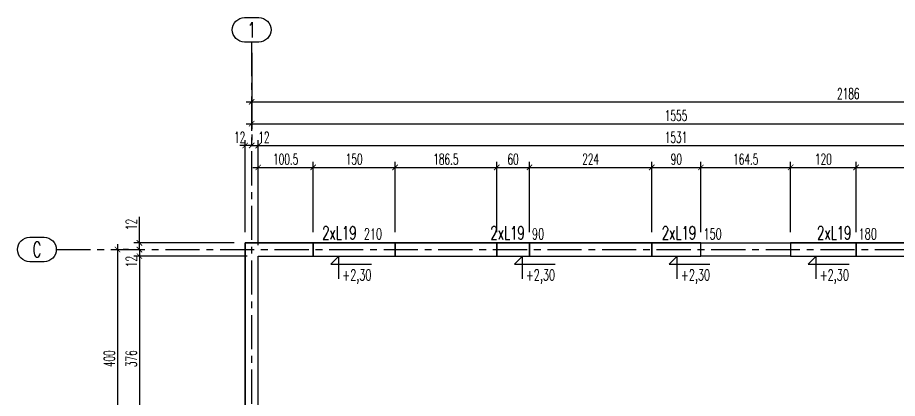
# Model space of a CAD drawing. Header units: millimetres. Extents: x -24587 to 37983, y -70862 to 338.
# Drawn here: x 17847 to 19458, y -56173 to -55475 of the extents above; entities that cross this region are included whole.
import ezdxf
from ezdxf.enums import TextEntityAlignment as Align

# ---------------------------------------------------------------- set-up
doc = ezdxf.new("R2010")
doc.units = ezdxf.units.MM
doc.header["$LTSCALE"] = 50
doc.linetypes.add('CENTER', pattern=[2, 1.25, -0.25, 0.25, -0.25])
doc.layers.get('Defpoints').update_dxf_attribs({"color": 251})
for name, color, linetype in [('K-NADPROŻA', 61, 'Continuous'), ('K-OSIE', 9, 'CENTER'), ('K-SCIANY', 2, 'Continuous'), ('K-STROPY', 161, 'Continuous'), ('K-TEXT 2.4mm', 71, 'Continuous'), ('K-TEXT 2.8mm', 101, 'Continuous'), ('K-TEXT 2mm', 254, 'Continuous'), ('K-WYMIARY', 1, 'Continuous')]:
    doc.layers.add(name, color=color, linetype=linetype)
doc.styles.add('text 2.4mm', font='romans.shx', dxfattribs={"width": 0.65})
doc.styles.add('text 2.8mm', font='romans.shx', dxfattribs={"width": 0.65})
doc.styles.add('text 2mm', font='romans.shx', dxfattribs={"width": 0.65})
doc.styles.add('WYM1', font='romanszb.shx', dxfattribs={"width": 0.6})
doc.dimstyles.new('CM100', dxfattribs={"dimscale": 5, "dimtxt": 2, "dimasz": 1, "dimexe": 1, "dimexo": 2, "dimgap": 0.5, "dimtad": 1, "dimrnd": 0.5, "dimdsep": 46, "dimtxsty": 'WYM1', "dimblk": 'OBLIQUE', "dimcen": 0, "dimdle": 1, "dimclrd": 253, "dimclre": 251, "dimclrt": 30, "dimadec": 0, "dimazin": 0, "dimtfac": 1, "dimtix": 1, "dimtmove": 0, "dimatfit": 0, "dimfxl": 1, "dimtfillclr": 256, "dimtolj": 1, "dimarcsym": 0})

# ---------------------------------------------------------------- blocks, each defined once
blk = doc.blocks.new('A$C5f19c05e')
for points in [[(0, 380), (0, -1260.9)], [(-358, 0), (2628.1, 0)]]:
    blk.add_lwpolyline(points)
at = {"layer": 'K-TEXT 2.4mm'}
for points in [[(-13.1, 380, -1), (-13.1, 424.8), (13.1, 424.8, -1), (13.1, 380)], [(-406.5, -22.4, -1), (-406.5, 22.4), (-380.3, 22.4, -1), (-380.3, -22.4)]]:
    blk.add_lwpolyline(points, format="xyb", close=True, dxfattribs=at)
at = {"layer": 'K-TEXT 2.8mm', "style": 'text 2.8mm', "width": 0.65}
for s, p in [('1', (0, 402.4)), ('C', (-393.4, 0))]:
    blk.add_text(s, height=28, dxfattribs=at).set_placement(p, align=Align.MIDDLE_CENTER)
blk = doc.blocks.new('_ArchTick')
at = {"color": 0, "linetype": 'ByBlock', "const_width": 0.15}
blk.add_lwpolyline([(-0.5, -0.5), (0.5, 0.5)], dxfattribs=at)
blk = doc.blocks.new('*D290')
at = {"layer": 'Defpoints', "color": 0, "transparency": 16777216}
for p in [(18275.4, -55519.8), (20461.4, -55519.8), (20461.4, -55629.4)]:
    blk.add_point(p, dxfattribs=at)
at = {"layer": 'K-WYMIARY', "color": 251, "lineweight": -2, "transparency": 16777216}
for p, q in [((18275.4, -55539.8), (18275.4, -55639.4)), ((20461.4, -55539.8), (20461.4, -55639.4))]:
    blk.add_line(p, q, dxfattribs=at)
at = {"layer": 'K-WYMIARY', "color": 253, "lineweight": -2, "transparency": 16777216}
blk.add_line((18265.4, -55629.4), (20471.4, -55629.4), dxfattribs=at)
at = {"layer": 'K-WYMIARY', "color": 253, "lineweight": -2, "transparency": 16777216, "xscale": 10, "yscale": 10, "zscale": 10, "rotation": 180}
blk.add_blockref('_ArchTick', (18275.4, -55629.4), dxfattribs=at)
at = {"layer": 'K-WYMIARY', "color": 253, "lineweight": -2, "transparency": 16777216, "xscale": 10, "yscale": 10, "zscale": 10}
blk.add_blockref('_ArchTick', (20461.4, -55629.4), dxfattribs=at)
at = {"layer": 'K-WYMIARY', "color": 30, "transparency": 16777216, "insert": (19368.4, -55614.4), "char_height": 20, "attachment_point": 5, "style": 'WYM1'}
blk.add_mtext('\\A1;2186', dxfattribs=at)
blk = doc.blocks.new('*D292')
at = {"layer": 'Defpoints', "color": 0, "transparency": 16777216}
for p in [(18275.4, -55519.8), (19830.4, -55669.4), (19830.4, -55669.4)]:
    blk.add_point(p, dxfattribs=at)
at = {"layer": 'K-WYMIARY', "color": 251, "lineweight": -2, "transparency": 16777216}
for p, q in [((18275.4, -55539.8), (18275.4, -55679.4)), ((19830.4, -55649.4), (19830.4, -55659.4))]:
    blk.add_line(p, q, dxfattribs=at)
at = {"layer": 'K-WYMIARY', "color": 253, "lineweight": -2, "transparency": 16777216}
blk.add_line((18265.4, -55669.4), (19840.4, -55669.4), dxfattribs=at)
at = {"layer": 'K-WYMIARY', "color": 253, "lineweight": -2, "transparency": 16777216, "xscale": 10, "yscale": 10, "zscale": 10, "rotation": 180}
blk.add_blockref('_ArchTick', (18275.4, -55669.4), dxfattribs=at)
at = {"layer": 'K-WYMIARY', "color": 253, "lineweight": -2, "transparency": 16777216, "xscale": 10, "yscale": 10, "zscale": 10}
blk.add_blockref('_ArchTick', (19830.4, -55669.4), dxfattribs=at)
at = {"layer": 'K-WYMIARY', "color": 30, "transparency": 16777216, "insert": (19052.9, -55654.4), "char_height": 20, "attachment_point": 5, "style": 'WYM1'}
blk.add_mtext('\\A1;1555', dxfattribs=at)
blk = doc.blocks.new('*D298')
at = {"layer": 'Defpoints', "color": 0, "transparency": 16777216}
for p in [(18029.7, -55899.9), (18029.7, -56299.9), (18029.7, -56299.9)]:
    blk.add_point(p, dxfattribs=at)
at = {"layer": 'K-WYMIARY', "color": 253, "lineweight": -2, "transparency": 16777216}
blk.add_line((18029.7, -55889.9), (18029.7, -56309.9), dxfattribs=at)
at = {"layer": 'K-WYMIARY', "color": 251, "lineweight": -2, "transparency": 16777216}
for p, q in [((18049.7, -55899.9), (18039.7, -55899.9)), ((18049.7, -56299.9), (18039.7, -56299.9))]:
    blk.add_line(p, q, dxfattribs=at)
at = {"layer": 'K-WYMIARY', "color": 253, "lineweight": -2, "transparency": 16777216, "xscale": 10, "yscale": 10, "zscale": 10}
for p, rotation in [((18029.7, -55899.9), 90), ((18029.7, -56299.9), 270)]:
    blk.add_blockref('_ArchTick', p, dxfattribs=dict(at, rotation=rotation))
at = {"layer": 'K-WYMIARY', "color": 30, "transparency": 16777216, "insert": (18014.7, -56099.9), "char_height": 20, "attachment_point": 5, "rotation": 90, "style": 'WYM1'}
blk.add_mtext('\\A1;400', dxfattribs=at)
blk = doc.blocks.new('*D304')
at = {"layer": 'Defpoints', "color": 0, "transparency": 16777216}
for p in [(18263.4, -55709.4), (18275.4, -55709.4), (18263.4, -55887.9)]:
    blk.add_point(p, dxfattribs=at)
at = {"layer": 'K-WYMIARY', "color": 251, "lineweight": -2, "transparency": 16777216}
for p, q in [((18275.4, -55689.4), (18275.4, -55699.4)), ((18263.4, -55867.9), (18263.4, -55699.4))]:
    blk.add_line(p, q, dxfattribs=at)
at = {"layer": 'K-WYMIARY', "color": 253, "lineweight": -2, "transparency": 16777216}
for p, q in [((18263.4, -55709.4), (18253.4, -55709.4)), ((18275.4, -55709.4), (18263.4, -55709.4)), ((18275.4, -55709.4), (18285.4, -55709.4))]:
    blk.add_line(p, q, dxfattribs=at)
at = {"layer": 'K-WYMIARY', "color": 253, "lineweight": -2, "transparency": 16777216, "xscale": 10, "yscale": 10, "zscale": 10}
blk.add_blockref('_ArchTick', (18263.4, -55709.4), dxfattribs=at)
at = {"layer": 'K-WYMIARY', "color": 253, "lineweight": -2, "transparency": 16777216, "xscale": 10, "yscale": 10, "zscale": 10, "rotation": 180}
blk.add_blockref('_ArchTick', (18275.4, -55709.4), dxfattribs=at)
at = {"layer": 'K-WYMIARY', "color": 30, "transparency": 16777216, "insert": (18253.4, -55694.4), "char_height": 20, "attachment_point": 5, "style": 'WYM1'}
blk.add_mtext('\\A1;12', dxfattribs=at)
blk = doc.blocks.new('*D310')
at = {"layer": 'Defpoints', "color": 0, "transparency": 16777216}
for p in [(18275.6, -55709.4), (18287.4, -55709.4), (18287.4, -55911.9)]:
    blk.add_point(p, dxfattribs=at)
at = {"layer": 'K-WYMIARY', "color": 251, "lineweight": -2, "transparency": 16777216}
for p, q in [((18275.6, -55689.4), (18275.6, -55699.4)), ((18287.4, -55891.9), (18287.4, -55699.4))]:
    blk.add_line(p, q, dxfattribs=at)
at = {"layer": 'K-WYMIARY', "color": 253, "lineweight": -2, "transparency": 16777216}
for p, q in [((18275.6, -55709.4), (18265.6, -55709.4)), ((18275.6, -55709.4), (18287.4, -55709.4)), ((18287.4, -55709.4), (18297.4, -55709.4))]:
    blk.add_line(p, q, dxfattribs=at)
at = {"layer": 'K-WYMIARY', "color": 253, "lineweight": -2, "transparency": 16777216, "xscale": 10, "yscale": 10, "zscale": 10}
blk.add_blockref('_ArchTick', (18275.6, -55709.4), dxfattribs=at)
at = {"layer": 'K-WYMIARY', "color": 253, "lineweight": -2, "transparency": 16777216, "xscale": 10, "yscale": 10, "zscale": 10, "rotation": 180}
blk.add_blockref('_ArchTick', (18287.4, -55709.4), dxfattribs=at)
at = {"layer": 'K-WYMIARY', "color": 30, "transparency": 16777216, "insert": (18297.8, -55694.4), "char_height": 20, "attachment_point": 5, "style": 'WYM1'}
blk.add_mtext('\\A1;12', dxfattribs=at)
blk = doc.blocks.new('*D311')
at = {"layer": 'Defpoints', "color": 0, "transparency": 16777216}
for p in [(19818.4, -55709.4), (18287.4, -55911.9), (19818.4, -55911.9)]:
    blk.add_point(p, dxfattribs=at)
at = {"layer": 'K-WYMIARY', "color": 251, "lineweight": -2, "transparency": 16777216}
for p, q in [((18287.4, -55891.9), (18287.4, -55699.4)), ((19818.4, -55891.9), (19818.4, -55699.4))]:
    blk.add_line(p, q, dxfattribs=at)
at = {"layer": 'K-WYMIARY', "color": 253, "lineweight": -2, "transparency": 16777216}
blk.add_line((18277.4, -55709.4), (19828.4, -55709.4), dxfattribs=at)
at = {"layer": 'K-WYMIARY', "color": 253, "lineweight": -2, "transparency": 16777216, "xscale": 10, "yscale": 10, "zscale": 10, "rotation": 180}
blk.add_blockref('_ArchTick', (18287.4, -55709.4), dxfattribs=at)
at = {"layer": 'K-WYMIARY', "color": 253, "lineweight": -2, "transparency": 16777216, "xscale": 10, "yscale": 10, "zscale": 10}
blk.add_blockref('_ArchTick', (19818.4, -55709.4), dxfattribs=at)
at = {"layer": 'K-WYMIARY', "color": 30, "transparency": 16777216, "insert": (19052.9, -55694.4), "char_height": 20, "attachment_point": 5, "style": 'WYM1'}
blk.add_mtext('\\A1;1531', dxfattribs=at)
blk = doc.blocks.new('*D312')
at = {"layer": 'Defpoints', "color": 0, "transparency": 16777216}
for p in [(18388.1, -55749.4), (18388.1, -55887.9), (18287.4, -55911.9)]:
    blk.add_point(p, dxfattribs=at)
at = {"layer": 'K-WYMIARY', "color": 251, "lineweight": -2, "transparency": 16777216}
for p, q in [((18287.4, -55891.9), (18287.4, -55739.4)), ((18388.1, -55867.9), (18388.1, -55739.4))]:
    blk.add_line(p, q, dxfattribs=at)
at = {"layer": 'K-WYMIARY', "color": 253, "lineweight": -2, "transparency": 16777216}
blk.add_line((18277.4, -55749.4), (18398.1, -55749.4), dxfattribs=at)
at = {"layer": 'K-WYMIARY', "color": 253, "lineweight": -2, "transparency": 16777216, "xscale": 10, "yscale": 10, "zscale": 10, "rotation": 180}
blk.add_blockref('_ArchTick', (18287.4, -55749.4), dxfattribs=at)
at = {"layer": 'K-WYMIARY', "color": 253, "lineweight": -2, "transparency": 16777216, "xscale": 10, "yscale": 10, "zscale": 10}
blk.add_blockref('_ArchTick', (18388.1, -55749.4), dxfattribs=at)
at = {"layer": 'K-WYMIARY', "color": 30, "transparency": 16777216, "insert": (18337.7, -55734.4), "char_height": 20, "attachment_point": 5, "style": 'WYM1'}
blk.add_mtext('\\A1;100.5', dxfattribs=at)
blk = doc.blocks.new('*D313')
at = {"layer": 'Defpoints', "color": 0, "transparency": 16777216}
for p in [(18538.1, -55749.4), (18388.1, -55887.9), (18538.1, -55887.9)]:
    blk.add_point(p, dxfattribs=at)
at = {"layer": 'K-WYMIARY', "color": 251, "lineweight": -2, "transparency": 16777216}
for p, q in [((18388.1, -55867.9), (18388.1, -55739.4)), ((18538.1, -55867.9), (18538.1, -55739.4))]:
    blk.add_line(p, q, dxfattribs=at)
at = {"layer": 'K-WYMIARY', "color": 253, "lineweight": -2, "transparency": 16777216}
blk.add_line((18378.1, -55749.4), (18548.1, -55749.4), dxfattribs=at)
at = {"layer": 'K-WYMIARY', "color": 253, "lineweight": -2, "transparency": 16777216, "xscale": 10, "yscale": 10, "zscale": 10, "rotation": 180}
blk.add_blockref('_ArchTick', (18388.1, -55749.4), dxfattribs=at)
at = {"layer": 'K-WYMIARY', "color": 253, "lineweight": -2, "transparency": 16777216, "xscale": 10, "yscale": 10, "zscale": 10}
blk.add_blockref('_ArchTick', (18538.1, -55749.4), dxfattribs=at)
at = {"layer": 'K-WYMIARY', "color": 30, "transparency": 16777216, "insert": (18463.1, -55734.4), "char_height": 20, "attachment_point": 5, "style": 'WYM1'}
blk.add_mtext('\\A1;150', dxfattribs=at)
blk = doc.blocks.new('*D314')
at = {"layer": 'Defpoints', "color": 0, "transparency": 16777216}
for p in [(18724.4, -55749.4), (18538.1, -55887.9), (18724.4, -55887.9)]:
    blk.add_point(p, dxfattribs=at)
at = {"layer": 'K-WYMIARY', "color": 251, "lineweight": -2, "transparency": 16777216}
for p, q in [((18538.1, -55867.9), (18538.1, -55739.4)), ((18724.4, -55867.9), (18724.4, -55739.4))]:
    blk.add_line(p, q, dxfattribs=at)
at = {"layer": 'K-WYMIARY', "color": 253, "lineweight": -2, "transparency": 16777216}
blk.add_line((18528.1, -55749.4), (18734.4, -55749.4), dxfattribs=at)
at = {"layer": 'K-WYMIARY', "color": 253, "lineweight": -2, "transparency": 16777216, "xscale": 10, "yscale": 10, "zscale": 10, "rotation": 180}
blk.add_blockref('_ArchTick', (18538.1, -55749.4), dxfattribs=at)
at = {"layer": 'K-WYMIARY', "color": 253, "lineweight": -2, "transparency": 16777216, "xscale": 10, "yscale": 10, "zscale": 10}
blk.add_blockref('_ArchTick', (18724.4, -55749.4), dxfattribs=at)
at = {"layer": 'K-WYMIARY', "color": 30, "transparency": 16777216, "insert": (18631.2, -55734.4), "char_height": 20, "attachment_point": 5, "style": 'WYM1'}
blk.add_mtext('\\A1;186.5', dxfattribs=at)
blk = doc.blocks.new('*D315')
at = {"layer": 'Defpoints', "color": 0, "transparency": 16777216}
for p in [(18784.4, -55749.4), (18724.4, -55887.9), (18784.4, -55887.9)]:
    blk.add_point(p, dxfattribs=at)
at = {"layer": 'K-WYMIARY', "color": 251, "lineweight": -2, "transparency": 16777216}
for p, q in [((18724.4, -55867.9), (18724.4, -55739.4)), ((18784.4, -55867.9), (18784.4, -55739.4))]:
    blk.add_line(p, q, dxfattribs=at)
at = {"layer": 'K-WYMIARY', "color": 253, "lineweight": -2, "transparency": 16777216}
blk.add_line((18714.4, -55749.4), (18794.4, -55749.4), dxfattribs=at)
at = {"layer": 'K-WYMIARY', "color": 253, "lineweight": -2, "transparency": 16777216, "xscale": 10, "yscale": 10, "zscale": 10, "rotation": 180}
blk.add_blockref('_ArchTick', (18724.4, -55749.4), dxfattribs=at)
at = {"layer": 'K-WYMIARY', "color": 253, "lineweight": -2, "transparency": 16777216, "xscale": 10, "yscale": 10, "zscale": 10}
blk.add_blockref('_ArchTick', (18784.4, -55749.4), dxfattribs=at)
at = {"layer": 'K-WYMIARY', "color": 30, "transparency": 16777216, "insert": (18754.4, -55734.4), "char_height": 20, "attachment_point": 5, "style": 'WYM1'}
blk.add_mtext('\\A1;60', dxfattribs=at)
blk = doc.blocks.new('*D316')
at = {"layer": 'Defpoints', "color": 0, "transparency": 16777216}
for p in [(19008.4, -55749.4), (18784.4, -55887.9), (19008.4, -55887.9)]:
    blk.add_point(p, dxfattribs=at)
at = {"layer": 'K-WYMIARY', "color": 251, "lineweight": -2, "transparency": 16777216}
for p, q in [((18784.4, -55867.9), (18784.4, -55739.4)), ((19008.4, -55867.9), (19008.4, -55739.4))]:
    blk.add_line(p, q, dxfattribs=at)
at = {"layer": 'K-WYMIARY', "color": 253, "lineweight": -2, "transparency": 16777216}
blk.add_line((18774.4, -55749.4), (19018.4, -55749.4), dxfattribs=at)
at = {"layer": 'K-WYMIARY', "color": 253, "lineweight": -2, "transparency": 16777216, "xscale": 10, "yscale": 10, "zscale": 10, "rotation": 180}
blk.add_blockref('_ArchTick', (18784.4, -55749.4), dxfattribs=at)
at = {"layer": 'K-WYMIARY', "color": 253, "lineweight": -2, "transparency": 16777216, "xscale": 10, "yscale": 10, "zscale": 10}
blk.add_blockref('_ArchTick', (19008.4, -55749.4), dxfattribs=at)
at = {"layer": 'K-WYMIARY', "color": 30, "transparency": 16777216, "insert": (18896.4, -55734.4), "char_height": 20, "attachment_point": 5, "style": 'WYM1'}
blk.add_mtext('\\A1;224', dxfattribs=at)
blk = doc.blocks.new('*D317')
at = {"layer": 'Defpoints', "color": 0, "transparency": 16777216}
for p in [(19098.4, -55749.4), (19008.4, -55887.9), (19098.4, -55887.9)]:
    blk.add_point(p, dxfattribs=at)
at = {"layer": 'K-WYMIARY', "color": 251, "lineweight": -2, "transparency": 16777216}
for p, q in [((19008.4, -55867.9), (19008.4, -55739.4)), ((19098.4, -55867.9), (19098.4, -55739.4))]:
    blk.add_line(p, q, dxfattribs=at)
at = {"layer": 'K-WYMIARY', "color": 253, "lineweight": -2, "transparency": 16777216}
blk.add_line((18998.4, -55749.4), (19108.4, -55749.4), dxfattribs=at)
at = {"layer": 'K-WYMIARY', "color": 253, "lineweight": -2, "transparency": 16777216, "xscale": 10, "yscale": 10, "zscale": 10, "rotation": 180}
blk.add_blockref('_ArchTick', (19008.4, -55749.4), dxfattribs=at)
at = {"layer": 'K-WYMIARY', "color": 253, "lineweight": -2, "transparency": 16777216, "xscale": 10, "yscale": 10, "zscale": 10}
blk.add_blockref('_ArchTick', (19098.4, -55749.4), dxfattribs=at)
at = {"layer": 'K-WYMIARY', "color": 30, "transparency": 16777216, "insert": (19053.4, -55734.4), "char_height": 20, "attachment_point": 5, "style": 'WYM1'}
blk.add_mtext('\\A1;90', dxfattribs=at)
blk = doc.blocks.new('*D318')
at = {"layer": 'Defpoints', "color": 0, "transparency": 16777216}
for p in [(19262.8, -55749.4), (19098.4, -55887.9), (19262.8, -55887.9)]:
    blk.add_point(p, dxfattribs=at)
at = {"layer": 'K-WYMIARY', "color": 251, "lineweight": -2, "transparency": 16777216}
for p, q in [((19098.4, -55867.9), (19098.4, -55739.4)), ((19262.8, -55867.9), (19262.8, -55739.4))]:
    blk.add_line(p, q, dxfattribs=at)
at = {"layer": 'K-WYMIARY', "color": 253, "lineweight": -2, "transparency": 16777216}
blk.add_line((19088.4, -55749.4), (19272.8, -55749.4), dxfattribs=at)
at = {"layer": 'K-WYMIARY', "color": 253, "lineweight": -2, "transparency": 16777216, "xscale": 10, "yscale": 10, "zscale": 10, "rotation": 180}
blk.add_blockref('_ArchTick', (19098.4, -55749.4), dxfattribs=at)
at = {"layer": 'K-WYMIARY', "color": 253, "lineweight": -2, "transparency": 16777216, "xscale": 10, "yscale": 10, "zscale": 10}
blk.add_blockref('_ArchTick', (19262.8, -55749.4), dxfattribs=at)
at = {"layer": 'K-WYMIARY', "color": 30, "transparency": 16777216, "insert": (19180.6, -55734.4), "char_height": 20, "attachment_point": 5, "style": 'WYM1'}
blk.add_mtext('\\A1;164.5', dxfattribs=at)
blk = doc.blocks.new('*D319')
at = {"layer": 'Defpoints', "color": 0, "transparency": 16777216}
for p in [(19382.8, -55749.4), (19262.8, -55887.9), (19382.8, -55887.9)]:
    blk.add_point(p, dxfattribs=at)
at = {"layer": 'K-WYMIARY', "color": 251, "lineweight": -2, "transparency": 16777216}
for p, q in [((19262.8, -55867.9), (19262.8, -55739.4)), ((19382.8, -55867.9), (19382.8, -55739.4))]:
    blk.add_line(p, q, dxfattribs=at)
at = {"layer": 'K-WYMIARY', "color": 253, "lineweight": -2, "transparency": 16777216}
blk.add_line((19252.8, -55749.4), (19392.8, -55749.4), dxfattribs=at)
at = {"layer": 'K-WYMIARY', "color": 253, "lineweight": -2, "transparency": 16777216, "xscale": 10, "yscale": 10, "zscale": 10, "rotation": 180}
blk.add_blockref('_ArchTick', (19262.8, -55749.4), dxfattribs=at)
at = {"layer": 'K-WYMIARY', "color": 253, "lineweight": -2, "transparency": 16777216, "xscale": 10, "yscale": 10, "zscale": 10}
blk.add_blockref('_ArchTick', (19382.8, -55749.4), dxfattribs=at)
at = {"layer": 'K-WYMIARY', "color": 30, "transparency": 16777216, "insert": (19322.8, -55734.4), "char_height": 20, "attachment_point": 5, "style": 'WYM1'}
blk.add_mtext('\\A1;120', dxfattribs=at)
blk = doc.blocks.new('*D320')
at = {"layer": 'Defpoints', "color": 0, "transparency": 16777216}
for p in [(19624.9, -55749.4), (19382.8, -55887.9), (19624.9, -55887.9)]:
    blk.add_point(p, dxfattribs=at)
at = {"layer": 'K-WYMIARY', "color": 251, "lineweight": -2, "transparency": 16777216}
for p, q in [((19382.8, -55867.9), (19382.8, -55739.4)), ((19624.9, -55867.9), (19624.9, -55739.4))]:
    blk.add_line(p, q, dxfattribs=at)
at = {"layer": 'K-WYMIARY', "color": 253, "lineweight": -2, "transparency": 16777216}
blk.add_line((19372.8, -55749.4), (19634.9, -55749.4), dxfattribs=at)
at = {"layer": 'K-WYMIARY', "color": 253, "lineweight": -2, "transparency": 16777216, "xscale": 10, "yscale": 10, "zscale": 10, "rotation": 180}
blk.add_blockref('_ArchTick', (19382.8, -55749.4), dxfattribs=at)
at = {"layer": 'K-WYMIARY', "color": 253, "lineweight": -2, "transparency": 16777216, "xscale": 10, "yscale": 10, "zscale": 10}
blk.add_blockref('_ArchTick', (19624.9, -55749.4), dxfattribs=at)
at = {"layer": 'K-WYMIARY', "color": 30, "transparency": 16777216, "insert": (19503.8, -55734.4), "char_height": 20, "attachment_point": 5, "style": 'WYM1'}
blk.add_mtext('\\A1;242', dxfattribs=at)
blk = doc.blocks.new('*D326')
at = {"layer": 'Defpoints', "color": 0, "transparency": 16777216}
for p in [(18029.7, -55899.9), (18069.7, -55887.9), (18263.4, -55887.9)]:
    blk.add_point(p, dxfattribs=at)
at = {"layer": 'K-WYMIARY', "color": 253, "lineweight": -2, "transparency": 16777216}
for p, q in [((18069.7, -55887.9), (18069.7, -55840.1)), ((18069.7, -55899.9), (18069.7, -55887.9)), ((18069.7, -55899.9), (18069.7, -55909.9))]:
    blk.add_line(p, q, dxfattribs=at)
at = {"layer": 'K-WYMIARY', "color": 251, "lineweight": -2, "transparency": 16777216}
for p, q in [((18049.7, -55899.9), (18079.7, -55899.9)), ((18243.4, -55887.9), (18059.7, -55887.9))]:
    blk.add_line(p, q, dxfattribs=at)
at = {"layer": 'K-WYMIARY', "color": 253, "lineweight": -2, "transparency": 16777216, "xscale": 10, "yscale": 10, "zscale": 10}
for p, rotation in [((18069.7, -55887.9), 270), ((18069.7, -55899.9), 90)]:
    blk.add_blockref('_ArchTick', p, dxfattribs=dict(at, rotation=rotation))
at = {"layer": 'K-WYMIARY', "color": 30, "transparency": 16777216, "insert": (18054.7, -55854), "char_height": 20, "attachment_point": 5, "rotation": 90, "style": 'WYM1'}
blk.add_mtext('\\A1;12', dxfattribs=at)
blk = doc.blocks.new('*D327')
at = {"layer": 'Defpoints', "color": 0, "transparency": 16777216}
for p in [(18029.7, -55899.9), (18069.7, -55911.9), (18287.4, -55911.9)]:
    blk.add_point(p, dxfattribs=at)
at = {"layer": 'K-WYMIARY', "color": 251, "lineweight": -2, "transparency": 16777216}
for p, q in [((18049.7, -55899.9), (18079.7, -55899.9)), ((18267.4, -55911.9), (18059.7, -55911.9))]:
    blk.add_line(p, q, dxfattribs=at)
at = {"layer": 'K-WYMIARY', "color": 253, "lineweight": -2, "transparency": 16777216}
for p, q in [((18069.7, -55899.9), (18069.7, -55889.9)), ((18069.7, -55899.9), (18069.7, -55911.9)), ((18069.7, -55911.9), (18069.7, -55921.9))]:
    blk.add_line(p, q, dxfattribs=at)
at = {"layer": 'K-WYMIARY', "color": 253, "lineweight": -2, "transparency": 16777216, "xscale": 10, "yscale": 10, "zscale": 10}
for p, rotation in [((18069.7, -55899.9), 270), ((18069.7, -55911.9), 90)]:
    blk.add_blockref('_ArchTick', p, dxfattribs=dict(at, rotation=rotation))
at = {"layer": 'K-WYMIARY', "color": 30, "transparency": 16777216, "insert": (18054.7, -55921.9), "char_height": 20, "attachment_point": 5, "rotation": 90, "style": 'WYM1'}
blk.add_mtext('\\A1;12', dxfattribs=at)
blk = doc.blocks.new('*D328')
at = {"layer": 'Defpoints', "color": 0, "transparency": 16777216}
for p in [(18287.4, -55911.9), (18069.7, -56287.9), (18287.4, -56287.9)]:
    blk.add_point(p, dxfattribs=at)
at = {"layer": 'K-WYMIARY', "color": 251, "lineweight": -2, "transparency": 16777216}
for p, q in [((18267.4, -55911.9), (18059.7, -55911.9)), ((18267.4, -56287.9), (18059.7, -56287.9))]:
    blk.add_line(p, q, dxfattribs=at)
at = {"layer": 'K-WYMIARY', "color": 253, "lineweight": -2, "transparency": 16777216}
blk.add_line((18069.7, -55901.9), (18069.7, -56297.9), dxfattribs=at)
at = {"layer": 'K-WYMIARY', "color": 253, "lineweight": -2, "transparency": 16777216, "xscale": 10, "yscale": 10, "zscale": 10}
for p, rotation in [((18069.7, -55911.9), 90), ((18069.7, -56287.9), 270)]:
    blk.add_blockref('_ArchTick', p, dxfattribs=dict(at, rotation=rotation))
at = {"layer": 'K-WYMIARY', "color": 30, "transparency": 16777216, "insert": (18054.7, -56099.9), "char_height": 20, "attachment_point": 5, "rotation": 90, "style": 'WYM1'}
blk.add_mtext('\\A1;376', dxfattribs=at)

msp = doc.modelspace()

# ---------------------------------------------------------------- linework, layer by layer
at = {"layer": 'K-NADPROŻA'}
for points in [[(18388.072, -55911.855), (18538.072, -55911.855), (18538.072, -55887.855), (18388.072, -55887.855)], [(18724.36, -55911.855), (18784.36, -55911.855), (18784.36, -55887.855), (18724.36, -55887.855)], [(19008.433, -55911.855), (19098.433, -55911.855), (19098.433, -55887.855), (19008.433, -55887.855)], [(19262.752, -55911.855), (19382.752, -55911.855), (19382.752, -55887.855), (19262.752, -55887.855)]]:
    msp.add_lwpolyline(points, close=True, dxfattribs=at)
at = {"layer": 'K-SCIANY'}
for points in [[(18388.072, -55887.855), (18263.36, -55887.855), (18263.36, -56475.729), (18287.36, -56475.729), (18287.36, -56311.855), (18734.36, -56311.855), (18734.36, -56565.805), (18758.36, -56565.805), (18758.36, -56311.855), (18776.31, -56311.855), (18776.31, -56287.855), (18287.36, -56287.855), (18287.36, -55911.855), (18388.072, -55911.855)], [(18538.072, -55911.855), (18724.36, -55911.855), (18724.36, -55887.855), (18538.072, -55887.855)], [(18784.36, -55911.855), (19008.433, -55911.855), (19008.433, -55887.855), (18784.36, -55887.855)], [(19262.752, -55911.855), (19098.433, -55911.855), (19098.433, -55887.855), (19262.752, -55887.855)], [(19382.752, -55911.855), (19624.925, -55911.855), (19624.925, -55887.855), (19382.752, -55887.855)]]:
    msp.add_lwpolyline(points, close=True, dxfattribs=at)
at = {"layer": 'K-STROPY'}
msp.add_lwpolyline([(18263.36, -55887.855), (20473.36, -55887.855), (20473.36, -56857.855), (18263.36, -56857.855)], close=True, dxfattribs=at)
at = {"layer": 'K-TEXT 2mm', "lineweight": -2}
for points in [[(18435.079, -55953.507), (18435.079, -55911.855), (18420.403, -55926.531), (18495.109, -55926.531)], [(18771.367, -55953.507), (18771.367, -55911.855), (18756.691, -55926.531), (18831.397, -55926.531)], [(19054.838, -55953.507), (19054.838, -55911.855), (19040.162, -55926.531), (19114.868, -55926.531)], [(19309.759, -55953.507), (19309.759, -55911.855), (19295.083, -55926.531), (19369.789, -55926.531)]]:
    msp.add_lwpolyline(points, dxfattribs=at)

# ---------------------------------------------------------------- block references
at = {"layer": 'K-OSIE'}
msp.add_blockref('A$C5f19c05e', (18275.36, -55899.855), dxfattribs=at)

# ---------------------------------------------------------------- texts
at = {"layer": 'K-TEXT 2.4mm', "style": 'text 2.4mm', "width": 0.65}
for p in [(18436.062, -55869.294), (18744.238, -55869.294), (19058.311, -55869.294), (19342.63, -55869.294)]:
    msp.add_text('2xL19', height=24, rotation=360, dxfattribs=at).set_placement(p, align=Align.MIDDLE_CENTER)
at = {"layer": 'K-TEXT 2mm', "lineweight": -2, "style": 'text 2mm', "width": 0.65}
for s, p in [('210', (18480.864, -55881.294)), ('90', (18789.04, -55881.294)), ('150', (19103.113, -55881.294)), ('180', (19387.432, -55881.294)), ('+2,30', (18441.426, -55956.562)), ('+2,30', (18777.714, -55956.562)), ('+2,30', (19061.787, -55956.562)), ('+2,30', (19316.106, -55956.562))]:
    msp.add_text(s, height=20, dxfattribs=at).set_placement(p)

# ---------------------------------------------------------------- dimensions: what is measured, and where the dimension line sits
at = {"layer": 'K-WYMIARY'}
for base, p1, p2, override, picture, middle in [((20461.36, -55629.439), (18275.36, -55519.816), (20461.36, -55519.816), {"dimscale": 10, "dimblk": 'ArchTick'}, '*D290', (19368.36, -55614.439)), ((19830.36, -55669.439), (18275.36, -55519.816), (19830.36, -55669.439), {"dimscale": 10, "dimblk": 'ArchTick'}, '*D292', (19052.86, -55654.439)), ((19818.36, -55709.439), (18287.36, -55911.855), (19818.36, -55911.855), {"dimscale": 10, "dimblk": 'ArchTick', "dimtmove": 1}, '*D311', (19052.86, -55694.439)), ((18388.072, -55749.439), (18287.36, -55911.855), (18388.072, -55887.855), {"dimscale": 10, "dimblk": 'ArchTick', "dimtmove": 1}, '*D312', (18337.716, -55734.439)), ((18538.072, -55749.439), (18388.072, -55887.855), (18538.072, -55887.855), {"dimscale": 10, "dimblk": 'ArchTick', "dimtmove": 1}, '*D313', (18463.072, -55734.439)), ((18724.36, -55749.439), (18538.072, -55887.855), (18724.36, -55887.855), {"dimscale": 10, "dimblk": 'ArchTick', "dimtmove": 1}, '*D314', (18631.216, -55734.439)), ((18784.36, -55749.439), (18724.36, -55887.855), (18784.36, -55887.855), {"dimscale": 10, "dimblk": 'ArchTick', "dimtmove": 1}, '*D315', (18754.36, -55734.439)), ((19008.433, -55749.439), (18784.36, -55887.855), (19008.433, -55887.855), {"dimscale": 10, "dimblk": 'ArchTick', "dimtmove": 1}, '*D316', (18896.396, -55734.439)), ((19098.433, -55749.439), (19008.433, -55887.855), (19098.433, -55887.855), {"dimscale": 10, "dimblk": 'ArchTick', "dimtmove": 1}, '*D317', (19053.433, -55734.439)), ((19262.752, -55749.439), (19098.433, -55887.855), (19262.752, -55887.855), {"dimscale": 10, "dimblk": 'ArchTick', "dimtmove": 1}, '*D318', (19180.592, -55734.439)), ((19382.752, -55749.439), (19262.752, -55887.855), (19382.752, -55887.855), {"dimscale": 10, "dimblk": 'ArchTick', "dimtmove": 1}, '*D319', (19322.752, -55734.439)), ((19624.925, -55749.439), (19382.752, -55887.855), (19624.925, -55887.855), {"dimscale": 10, "dimblk": 'ArchTick', "dimtmove": 1}, '*D320', (19503.838, -55734.439))]:
    dim = msp.add_linear_dim(base=base, p1=p1, p2=p2, dimstyle='CM100', override=override, dxfattribs=at)
    dim.commit()
    dim.dimension.update_dxf_attribs({"geometry": picture, "text_midpoint": middle})
for base, p1, p2, picture, middle in [((18263.36, -55709.439), (18275.36, -55709.439), (18263.36, -55887.855), '*D304', (18253.36, -55709.439)), ((18287.36, -55709.439), (18275.586, -55709.439), (18287.36, -55911.855), '*D310', (18297.811, -55709.439))]:
    dim = msp.add_linear_dim(base=base, p1=p1, p2=p2, dimstyle='CM100', override={"dimscale": 10, "dimblk": 'ArchTick', "dimtmove": 1}, dxfattribs=at)
    dim.commit()
    dim.dimension.update_dxf_attribs({"geometry": picture, "text_midpoint": middle, "dimtype": 160})
for base, p2, override, picture, middle in [((18069.745, -55887.855), (18263.36, -55887.855), {"dimscale": 10, "dimblk": 'ArchTick'}, '*D326', (18069.745, -55853.998)), ((18069.745, -55911.855), (18287.36, -55911.855), {"dimscale": 10, "dimblk": 'ArchTick', "dimtmove": 1}, '*D327', (18069.745, -55921.855))]:
    dim = msp.add_linear_dim(base=base, p1=(18029.745, -55899.855), p2=p2, angle=90, dimstyle='CM100', override=override, dxfattribs=at)
    dim.commit()
    dim.dimension.update_dxf_attribs({"geometry": picture, "text_midpoint": middle, "dimtype": 160})
for base, p1, p2, override, picture, middle in [((18029.745, -56299.855), (18029.745, -55899.855), (18029.745, -56299.855), {"dimscale": 10, "dimblk": 'ArchTick'}, '*D298', (18014.745, -56099.855)), ((18069.745, -56287.855), (18287.36, -55911.855), (18287.36, -56287.855), {"dimscale": 10, "dimblk": 'ArchTick', "dimtmove": 1}, '*D328', (18054.745, -56099.855))]:
    dim = msp.add_linear_dim(base=base, p1=p1, p2=p2, angle=90, dimstyle='CM100', override=override, dxfattribs=at)
    dim.commit()
    dim.dimension.update_dxf_attribs({"geometry": picture, "text_midpoint": middle})

doc.saveas('drawing.dxf')
